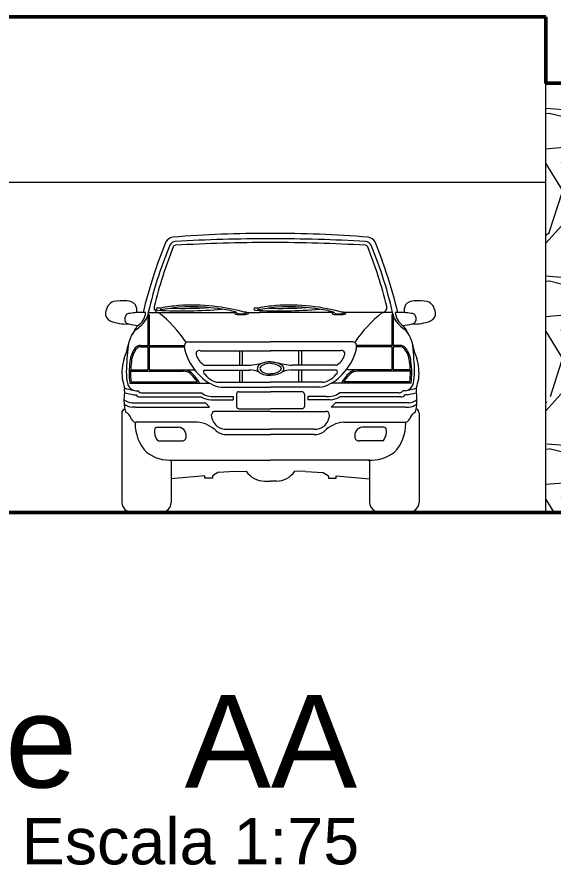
# Model space of a CAD drawing. Header units: millimetres. Extents: x 42 to 552, y 43 to 535.
# Drawn here: x 288.37 to 291.62, y 477.57 to 482.7 of the extents above; entities that cross this region are included whole.
import ezdxf

# ---------------------------------------------------------------- set-up
doc = ezdxf.new("R2010")
doc.units = ezdxf.units.MM
doc.header["$LTSCALE"] = 0.75
doc.header["$MEASUREMENT"] = 0
doc.layers.add('Linhas finas', color=7, linetype='Continuous', lineweight=0)
doc.layers.add('Paredes', color=7, linetype='Continuous', lineweight=50)
doc.layers.add('Textos', color=144, linetype='Continuous')
doc.styles.get("Standard").update_dxf_attribs({"font": 'arial.ttf'})

# ---------------------------------------------------------------- blocks, each defined once
blk = doc.blocks.new('RangerF')
for p, q in [((0.008090107295856797, 1.198309966606057), (0.008090107295856797, 1.010997422196517)), ((0.01115979196583794, 1.209398567460909), (0.5386243045045376, 1.209398567460909)), ((0.01456841177733281, 1.198309966606057), (0.01456841177733281, 1.010997422196517)), ((0.6116152690772196, 1.209398567460905), (0.6838927389275966, 1.209398567460905)), ((1.128576301248984, 1.209398567460905), (0.683892738927625, 1.209398567460905)), ((1.128576301249012, 1.209398567460909), (0.895195266772987, 1.209398567460909)), ((1.48869387273399, 1.209398567460909), (1.201567265821694, 1.209398567460909)), ((1.485285252922495, 1.198309966606057), (1.485285252922466, 1.010997422196517)), ((1.491763557403914, 1.198309966606057), (1.491763557403914, 1.010997422196517)), ((0.2499471811472063, 1.032569921026045), (0.7499268323498995, 1.032569921026045)), ((1.249906483552564, 1.032569921026045), (0.7499268323498711, 1.032569921026045)), ((-0.03617837287546877, 1.010997422196517), (0.228730802253267, 1.010997422196517)), ((-0.03617837287546877, 1.002432602179113), (0.008090107295856797, 1.002432602179113)), ((0.008090107295856797, 1.002432602179113), (0.008090107295856797, 0.8632258297988855)), ((0.01456841177733281, 1.002432602179113), (0.228730802253267, 1.002432602179113)), ((0.01456841177733281, 1.002432602179113), (0.01456841177733281, 0.8632258297988855)), ((0.3260673761849944, 0.9786386841958361), (0.7514766932617931, 0.9786386841958361)), ((0.5620557134506612, 0.9786386841958361), (0.5620557134506328, 0.8913509086667659)), ((0.5793312161459312, 0.9786386841958361), (0.5793312161459312, 0.8913509086667659)), ((1.173786288514776, 0.9786386841958361), (0.748376971438006, 0.9786386841958361)), ((0.9205224485538395, 0.9786386841958361), (0.9205224485538395, 0.8913509086667659)), ((0.9377979512491663, 0.9786386841958361), (0.9377979512491663, 0.8913509086667659)), ((1.536032037575268, 1.010997422196517), (1.271122862446532, 1.010997422196517)), ((1.485285252922466, 1.002432602179113), (1.271122862446532, 1.002432602179113)), ((1.485285252922466, 1.002432602179113), (1.485285252922495, 0.8632258297988855)), ((1.491763557403914, 1.002432602179113), (1.491763557403914, 0.8632258297988855)), ((1.536032037575268, 1.002432602179113), (1.491763557403914, 1.002432602179113)), ((0.3538492795286174, 0.8913509086667659), (0.6187573922489378, 0.8913509086667659)), ((1.146004385171153, 0.8913509086667659), (0.8810962724508329, 0.8913509086667659)), ((-0.09689299436129772, 0.8546610097814806), (0.2223642587349275, 0.8546610097814806)), ((-0.09663110486528126, 0.863225829798882), (0.008090107295856797, 0.863225829798882)), ((0.01456841177733281, 0.863225829798882), (0.2906408968258063, 0.863225829798882)), ((0.3504307693160627, 0.8620813916209258), (0.626838848558009, 0.8620813916209258)), ((0.5620557134506328, 0.8620813916209258), (0.5620557134506328, 0.7882473769422162)), ((0.5793312161459596, 0.8620813916209258), (0.5793312161459312, 0.7882473769422162)), ((1.149422895383765, 0.8620813916209258), (0.8730148161417901, 0.8620813916209258)), ((0.9205224485538395, 0.8620813916209258), (0.9205224485538395, 0.7882473769422162)), ((0.9377979512491663, 0.8620813916209258), (0.9377979512491663, 0.7882473769422162)), ((1.485285252922495, 0.863225829798882), (1.209212767873993, 0.863225829798882)), ((1.596746659061068, 0.8546610097814806), (1.277489405964872, 0.8546610097814806)), ((1.596484769565052, 0.863225829798882), (1.491763557403914, 0.863225829798882)), ((-0.1020412314159671, 0.7823289694317452), (0.3819686386001422, 0.7823289694317452)), ((-0.09436254152291212, 0.790893789449143), (0.3063356307312119, 0.790893789449143)), ((0.4353796311745839, 0.7882473769422198), (0.7499268323498995, 0.7882473769422162)), ((1.064474033525187, 0.7882473769422198), (0.7499268323498995, 0.7882473769422162)), ((1.601894896115738, 0.7823289694317452), (1.117885026099628, 0.7823289694317452)), ((1.594216206222711, 0.790893789449143), (1.193518033968587, 0.790893789449143)), ((-0.06470136486680644, 0.7360916879742092), (-0.05088592521266833, 0.7360916879742092)), ((-0.0264432006709967, 0.7233518872402911), (0.3325456987250561, 0.7233518872402911)), ((0.4518112279880597, 0.7585334095314948), (0.7499268323498711, 0.7585334095314948)), ((0.5590549107843401, 0.7304891631018258), (0.7499268323498995, 0.7304891631018258)), ((1.048042436711768, 0.7585334095314948), (0.7499268323498995, 0.7585334095314948)), ((0.9407987539154306, 0.7304891631018258), (0.7499268323498995, 0.7304891631018258)), ((1.526296865370796, 0.7233518872402911), (1.167307965974771, 0.7233518872402911)), ((1.564555029566634, 0.7360916879742092), (1.550739589912467, 0.7360916879742092)), ((-0.07745409228496669, 0.7115379462320597), (-0.06363865263080015, 0.7115379462320597)), ((-0.03919592808912853, 0.6987981454981451), (0.3303862518588119, 0.6987981454981451)), ((0.3879861865623582, 0.6808724178426111), (0.5237143170898833, 0.6808724178426075)), ((0.4130544756158088, 0.7024449166721496), (0.5237143170898833, 0.7024449166721496)), ((0.5237143170898833, 0.7024449166721496), (0.5237143170898833, 0.6808724178426075)), ((0.5447802107553628, 0.7162144630728235), (0.5447802107553628, 0.6412158810414006)), ((0.9550734539444647, 0.7162144630728235), (0.9550734539444647, 0.6412158810414006)), ((0.9761393476099158, 0.7024449166721496), (0.9761393476099158, 0.6808724178426075)), ((1.08679918908399, 0.7024449166721496), (0.9761393476099158, 0.7024449166721496)), ((1.111867478137412, 0.6808724178426111), (0.9761393476099158, 0.6808724178426075)), ((1.539049592788956, 0.6987981454981451), (1.169467412840959, 0.6987981454981451)), ((1.577307756984766, 0.7115379462320597), (1.563492317330599, 0.7115379462320597)), ((-0.1365837735050945, 0.6247839334851051), (-0.13172709631408, 0.6247839334851051)), ((-0.08837393182989217, 0.6636144208277202), (0.355829386481588, 0.6636144208277202)), ((-0.0674204837289949, 0.6377274201835519), (-0.08837393182989217, 0.6377274201835519)), ((-0.0674204837289949, 0.6377274201835519), (0.3817426507785342, 0.6377274201835519)), ((0.355829386481588, 0.6636144208277202), (0.3817426507785342, 0.6377274201835519)), ((0.5590549107843401, 0.6269411810123948), (0.7499268323498995, 0.6269411810123948)), ((0.9407987539154306, 0.6269411810123948), (0.7499268323498711, 0.6269411810123948)), ((1.144024278218211, 0.6636144208277202), (1.118111013921265, 0.6377274201835519)), ((1.567274148428794, 0.6377274201835519), (1.118111013921265, 0.6377274201835519)), ((1.588227596529663, 0.6636144208277202), (1.144024278218211, 0.6636144208277202)), ((1.567274148428794, 0.6377274201835519), (1.588227596529663, 0.6377274201835519)), ((1.636437438204894, 0.6247839334851051), (1.631580761013907, 0.6247839334851051)), ((-0.1494791451078186, 0.6017241370342177), (-0.1494791451078186, 0.05883283822009844)), ((0.7499268323498995, 0.6118404405257962), (0.41629364307218, 0.6118404405257962)), ((0.7499268323498711, 0.6118404405257962), (1.083560021627619, 0.6118404405257962)), ((1.649332809807618, 0.6017241370342177), (1.649332809807618, 0.05883283822009844)), ((0.3062381620002839, 0.5457639369747831), (-0.06387583131194674, 0.5457639369747831)), ((0.06502716179554113, 0.5164472347546507), (0.1949166634933306, 0.5164472347546507)), ((1.193615502699515, 0.5457639369747831), (1.563729496011774, 0.5457639369747831)), ((1.434826502904258, 0.5164472347546507), (1.30493700120644, 0.5164472347546507)), ((0.485395662152456, 0.5039779594233522), (0.7499268323498711, 0.5039779594233522)), ((0.485395662152456, 0.4717455147292142), (0.7499268323498711, 0.4717455147292142)), ((1.014458002547372, 0.5039779594233522), (0.7499268323498995, 0.5039779594233522)), ((1.014458002547372, 0.4717455147292142), (0.7499268323498995, 0.4717455147292142)), ((0.07186344283886115, 0.4331290238998093), (0.2126910238829964, 0.4331290238998058)), ((1.42799022186091, 0.4331290238998093), (1.287162640816774, 0.4331290238998058)), ((0.1494791451078754, 0.3165447645716917), (0.1494791451078754, 0.2033776086963641)), ((0.149479145107847, 0.3165447645716881), (0.7499268323498711, 0.3165447645716881)), ((1.350374519591952, 0.3165447645716881), (0.7499268323498995, 0.3165447645716881)), ((1.350374519591952, 0.3165447645716917), (1.350374519591952, 0.2033776086963641)), ((0.3530630749043553, 0.2213226969777367), (0.149479145107847, 0.2033776086963641)), ((0.3530630749043553, 0.2063684555734113), (0.3530630749043553, 0.2213226969777367)), ((0.3979712965321482, 0.2063684555734113), (0.3530630749043553, 0.2063684555734113)), ((0.4309039965171735, 0.2422586251170529), (0.3979712965321482, 0.2213226969777367)), ((0.3979712965321482, 0.2213226969777367), (0.3979712965321482, 0.2063684555734113)), ((0.5386837284238482, 0.2482403188711402), (0.4309039965171735, 0.2422586251170529)), ((0.5386837284238482, 0.2482403188711402), (0.6021089842564322, 0.2494225113214412)), ((0.9611699362759794, 0.2482403188711402), (0.8977446804433953, 0.2494225113214412)), ((0.9611699362759794, 0.2482403188711402), (1.068949668182597, 0.2422586251170529)), ((1.068949668182597, 0.2422586251170529), (1.101882368167679, 0.2213226969777367)), ((1.101882368167679, 0.2213226969777367), (1.101882368167679, 0.2063684555734113)), ((1.101882368167679, 0.2063684555734113), (1.146790589795444, 0.2063684555734113)), ((1.146790589795444, 0.2213226969777367), (1.350374519591952, 0.2033776086963641)), ((1.146790589795444, 0.2063684555734113), (1.146790589795444, 0.2213226969777367)), ((0.1494791451078754, 0.2033776086963641), (0.149479145107847, 0.05883283822008778)), ((0.714399763715079, 0.1890195278001201), (0.7499268323498711, 0.1890195278001201)), ((0.7854539009847201, 0.1890195278001201), (0.7499268323498995, 0.1890195278001201)), ((1.350374519591952, 0.2033776086963641), (1.350374519591952, 0.05883283822008778)), ((-0.08977195234882629, 0), (0.08977195234882629, 0)), ((1.589625617048597, 0), (1.410081712350973, 0))]:
    blk.add_line(p, q)
for centre, radius, start, end in [((0.1718414504900068, 1.599804650655678), 0.0679271641638598, 101.8674381649281, 145.459085974817), ((0.7007282163015702, -4.837527001283547), 6.52642300323706, 89.56807890711451, 94.77127007962426), ((0.7213294496699518, -7.309797071253062), 8.966486271286858, 89.81726263098483, 93.50564448091035), ((0.7991254483982289, -4.837527001283547), 6.52642300323706, 85.22872992037574, 90.43192109288552), ((0.7785242150298757, -7.309797071253062), 8.966486271286858, 86.49435551908967, 90.18273736901516), ((1.328012214209792, 1.599804650655678), 0.0679271641638598, 34.54091402518301, 78.13256183507185), ((3.206542193236203, 0.4086448977525592), 3.326295135871252, 158.30394415167, 166.0574846046511), ((2.520708666553247, 0.6305273635692998), 2.57666744954571, 157.4477371524611, 167.6225836931638), ((2.709308754873632, 0.5952990431300194), 2.741894906436431, 158.3151126204384, 166.2574637510654), ((0.1772930897331833, 1.598769789307291), 0.04135865860294832, 95.87890267674487, 151.1180095227616), ((0.1772930897331833, 1.598769789307291), 0.01851913855654192, 95.87890267674487, 151.1180095227616), ((0.7213294496699518, -7.309797071253062), 8.943646751240452, 89.81726263098483, 93.50564448091035), ((0.7785242150298757, -7.309797071253062), 8.943646751240452, 86.49435551908967, 90.18273736901516), ((1.322560574966616, 1.598769789307291), 0.01851913855654192, 28.88199047723847, 84.12109732325513), ((1.322560574966616, 1.598769789307291), 0.04135865860294832, 28.88199047723847, 84.12109732325513), ((-1.209455090173805, 0.5952990431300194), 2.741894906436403, 13.74253624893475, 21.68488737956182), ((-1.020855001853448, 0.6305273635692998), 2.576667449545711, 12.37741630683618, 22.55226284753893), ((-1.706688528536432, 0.4086448977525592), 3.326295135871253, 13.94251539534889, 21.69605584833002), ((-0.1302114621648229, 1.190242602722485), 0.1206029861647114, 149.6322118726014, 170.3809659433905), ((-0.1761482859643024, 1.207722161946521), 0.07259007801008113, 108.74967413284, 143.1921501295941), ((-0.1404682081189321, 0.9586314421973654), 0.3232607980765183, 86.42974351402025, 100.5186398667169), ((-0.1244848706652135, 1.200807343296344), 0.08056430659731413, 44.29536961311661, 87.04950622687852), ((-0.150280099288068, 1.219708976310532), 0.09143994492065409, 353.6508139281615, 24.11601907933052), ((0.07720934212767361, 1.240916973342774), 0.03182612391451398, 169.6006688753294, 262.0260634808332), ((0.06631990772009999, 1.231933048761523), 0.007613768085679243, 97.3990507604713, 262.6009492395149), ((0.2148534282419519, 3.968376453001106), 2.732985845258423, 266.8639424444838, 267.4069544327753), ((0.08758702560777465, 1.232049684061387), 0.005427250547010058, 96.4290946323872, 263.57090536762), ((0.3601386651536416, -0.2983424747601688), 1.559888602049377, 96.15861763025374, 100.0853301510255), ((0.3601386651536416, -0.3091287139313081), 1.559888602049377, 96.15861763025374, 100.0853301510255), ((0.2148534282419519, 3.968376453001106), 2.732985845258423, 268.5906481678525, 273.3895420265877), ((0.2743175718609905, 0.0591320031941045), 1.196192954109384, 73.8327552323049, 93.90798702405347), ((0.2743175718609905, 0.04834576402296165), 1.196192954109384, 78.79903613731172, 93.90798702405347), ((0.6562719044645462, 1.231933048761523), 0.007613768085679243, 97.3990507604713, 262.6009492395149), ((0.8048054249863981, 3.968376453001106), 2.732985845258423, 266.8639424444838, 267.4069544327753), ((0.6775390223522209, 1.232049684061387), 0.005427250547010058, 96.4290946323872, 263.57090536762), ((0.9500906618981162, -0.2983424747601688), 1.559888602049377, 96.15861763025374, 100.0853301510255), ((0.9500906618981162, -0.3091287139313081), 1.559888602049377, 96.15861763025374, 100.0853301510255), ((0.8048054249863981, 3.968376453001106), 2.732985845258423, 268.5906481678525, 273.3895420265877), ((0.8642695686054367, 0.0591320031941045), 1.196192954109384, 73.8327552323049, 93.90798702405347), ((0.8642695686054367, 0.04834576402296165), 1.196192954109384, 78.79903613731172, 93.90798702405347), ((1.422644322572125, 1.240916973342774), 0.03182612391451398, 277.9739365191668, 10.39933112467062), ((1.650133763987867, 1.219708976310532), 0.09143994492065409, 155.8839809206694, 186.3491860718385), ((1.624338535365041, 1.200807343296344), 0.08056430659731413, 92.95049377312147, 135.7046303868834), ((1.640321872818703, 0.9586314421973654), 0.3232607980765183, 79.48136013328309, 93.57025648597973), ((1.676001950664102, 1.207722161946521), 0.07259007801008113, 36.80784987040592, 71.25032586716003), ((1.630065126864622, 1.190242602722485), 0.1206029861647114, 9.619034056609554, 30.3677881273986), ((-0.2018898697505449, 1.203844627149188), 0.04768104376046583, 172.1038966752924, 247.77779626277), ((-0.09797995740885312, 1.170226084210341), 0.03478224261697092, 148.4432704679102, 226.2762280024364), ((-0.1023100987452494, 1.177727952391471), 0.02747797979069425, 90.24646706209387, 157.0800377092862), ((-0.03432106302074089, 0.7508505862434447), 0.4594313278421333, 93.12928128208324, 98.52508902655853), ((-0.1500082000888199, 1.253850221619651), 0.1695293432367019, 302.0953593304417, 335.2357867708606), ((-0.03432106302074089, 0.7508505862434447), 0.4594313278421333, 88.43250005682353, 93.12928128208324), ((-0.1053846287796318, 1.216180236067078), 0.09975018092570472, 300.8274614859428, 356.1023771168297), ((-0.03432106302074089, 0.7508505862434447), 0.4594313278421333, 86.44898534915741, 88.43250005682353), ((0.2148534282419519, 3.953275712015326), 2.732985845258423, 266.8639424444819, 275.0672286198889), ((-0.432001073711973, 0.5738596054675078), 0.81162071236414, 34.08640569245058, 51.54061279325953), ((-0.1264479213961067, -1.125937973678774), 2.431564321533715, 74.03007530192801, 74.90747966334568), ((0.5410172087681246, 1.20626799437758), 0.005725552417893916, 359.3760060381489, 74.41966372382294), ((0.574097215166887, 1.306365809384111), 0.1038284366101686, 254.7244463137975, 288.7011986455402), ((0.8048054249863981, 3.953275712015326), 2.732985845258423, 266.8639424444819, 275.0672286198889), ((0.4635040753483395, -1.125937973678774), 2.431564321533715, 74.03007530192801, 74.90747966334568), ((1.130969205512571, 1.20626799437758), 0.005725552417893916, 359.3760060381489, 74.41966372382294), ((1.164049211911333, 1.306365809384111), 0.1038284366101686, 254.7244463137975, 288.7011986455402), ((1.931854738411772, 0.5738596054675078), 0.81162071236414, 128.4593872067405, 145.9135943075494), ((1.649861864788619, 1.253850221619651), 0.1695293432367019, 204.7642132291394, 237.9046406695583), ((1.534174727720512, 0.7508505862434447), 0.4594313278421333, 91.56749994317647, 93.55101465084256), ((1.605238293479403, 1.216180236067078), 0.09975018092570472, 183.8976228831703, 239.1725385140572), ((1.534174727720512, 0.7508505862434447), 0.4594313278421333, 86.87071871791674, 91.56749994317647), ((1.534174727720512, 0.7508505862434447), 0.4594313278421333, 81.4749109734415, 86.87071871791674), ((1.60216376344502, 1.177727952391471), 0.02747797979069425, 22.91996229071384, 89.75353293790613), ((1.597833622108652, 1.170226084210341), 0.03478224261697092, 313.7237719975636, 31.5567295320898), ((1.701743534450344, 1.203844627149188), 0.04768104376046583, 292.22220373723, 7.89610332470766), ((-0.1241746088394677, 1.391010629506802), 0.2503396713637422, 247.3884559735843, 273.6314180770255), ((-0.02972606990906002, 1.442098422790835), 0.3110185536289263, 252.7374947701793, 255.3630022242623), ((-0.02972606990906002, 1.442098422790835), 0.3110185536289263, 255.3630022242623, 265.8829178748489), ((0.2096423417124242, 0.9260405155621783), 0.3338584489169677, 141.917510184481, 154.0172764144765), ((1.529579734608831, 1.442098422790835), 0.3110185536289263, 274.1170821251511, 284.6369977757377), ((1.290211322987375, 0.9260405155621783), 0.3338584489169677, 25.98272358552349, 38.08248981551903), ((1.624028273539267, 1.391010629506802), 0.2503396713637422, 266.3685819229745, 292.6115440264157), ((1.529579734608831, 1.442098422790835), 0.3110185536289263, 284.6369977757377, 287.2625052298208), ((0.05054536388323072, 0.9900130462192358), 0.163271616259083, 132.5823205855915, 149.7341951848412), ((1.449308300816568, 0.9900130462192358), 0.163271616259083, 30.26580481515885, 47.41767941440849), ((0.05054536388325914, 0.9900130462192678), 0.163271616259083, 149.7341951848412, 173.7593067297226), ((0.2576723749696157, 0.9985969298952355), 0.03484024606640143, 102.810775975885, 140.8076558177695), ((1.242181289730183, 0.9985969298952355), 0.03484024606640143, 39.19234418223048, 77.18922402411505), ((1.44930830081654, 0.9900130462192678), 0.163271616259083, 6.240693270277371, 30.26580481515885), ((-0.4946603218714074, 1.086467226611429), 0.3904009760278965, 336.7720483350787, 350.0230382869477), ((2.045401712878373, 0.7756815795427592), 2.169608763796975, 173.8594030917983, 177.9864236978885), ((0.05054536388323072, 0.9900130462192358), 0.163271616259083, 169.8344241692991, 173.7593067297226), ((0.05671628979462184, 0.8987491601262789), 0.1581925595546197, 142.2794489214858, 174.0661030392291), ((0.05671628979462184, 0.8987491601262789), 0.1496277395372173, 141.1671464960558, 174.0661030392291), ((-0.03807872459390182, 0.9736274350527552), 0.03741827462321864, 87.08888250386819, 144.1668892106756), ((-0.03807872459390182, 0.9736274350527552), 0.02885345460581624, 87.08888250386819, 138.9570540112236), ((0.2966540228493955, 1.002302017349081), 0.06847754348404798, 164.4899852350249, 197.1380953181621), ((0.5411253393714048, 1.06271401993569), 0.3202155429728973, 194.5767312925553, 225.2805171822951), ((0.319676074284331, 0.959223441395423), 0.02044016616821619, 71.77897704682148, 187.5899142195171), ((1.18017759041544, 0.959223441395423), 0.02044016616821619, 352.4100857804829, 108.2210229531785), ((0.9587283253283942, 1.06271401993569), 0.3202155429728973, 314.7194828177049, 345.4232687074446), ((1.203199641850432, 1.002302017349081), 0.06847754348404798, 342.8619046818379, 15.51001476497507), ((1.537932389293701, 0.9736274350527552), 0.03741827462321864, 35.83311078932441, 92.91111749613184), ((1.537932389293701, 0.9736274350527552), 0.02885345460581624, 41.04294598877644, 92.91111749613184), ((1.443137374905149, 0.8987491601262789), 0.1496277395372173, 5.933896960770841, 38.83285350394424), ((1.443137374905149, 0.8987491601262789), 0.1581925595546197, 5.933896960770841, 37.72055107851424), ((1.994513986571235, 1.086467226611429), 0.3904009760278965, 189.9769617130524, 203.2279516649214), ((1.449308300816568, 0.9900130462192358), 0.163271616259083, 6.240693270277371, 10.16557583070086), ((-0.5455480481786026, 0.7756815795427592), 2.169608763796975, 2.013576302111465, 6.140596908201724), ((0.1547191518853879, 0.8427793069181853), 0.3041563656315883, 162.8441484918081, 186.3108792871421), ((0.4212800410152227, 0.9962759669173131), 0.1281847749800112, 198.0662927520032, 232.5545089269844), ((1.078573623684548, 0.9962759669173131), 0.1281847749800112, 307.4454910730156, 341.9337072479968), ((1.34513451281444, 0.8427793069181853), 0.3041563656315883, 353.6891207128579, 17.15585150819191), ((0.4186240480728713, 0.8431842788973967), 0.5242095973514175, 172.1144291303775, 186.6664784590356), ((0.4186240480728713, 0.8431842788973967), 0.515644777334015, 172.1144291303775, 185.8202533395039), ((0.3520177549127652, 0.9043227159758196), 0.01310046820849065, 228.5336086789173, 278.0366229252646), ((0.5939917595095494, 1.328476501210943), 0.4378265869292126, 273.2426628541532, 286.1510088499831), ((0.9058619051902497, 1.328476501210943), 0.4378265869292126, 253.8489911500169, 266.7573371458468), ((1.147835909787005, 0.9043227159758196), 0.01310046820849065, 261.9633770747354, 311.4663913210828), ((1.081229616626928, 0.8431842788973967), 0.515644777334015, 354.1797466604961, 7.885570869622541), ((1.081229616626928, 0.8431842788973967), 0.5242095973514175, 353.3335215409644, 7.885570869622541), ((0.2036160804527753, 0.8515933727887095), 0.3264836189889891, 179.9438005073392, 192.2546875263773), ((0.2214982716645864, 0.782697652590798), 0.07196856752610356, 53.03783486746298, 89.34824431310372), ((0.2214982716645864, 0.782697652590798), 0.08053338754350596, 53.03783486746298, 89.34824431310372), ((0.07596428596008309, 0.6386125262197524), 0.2761531090217721, 33.46570815729467, 47.06035470307332), ((0.07596428596008309, 0.6386125262197524), 0.2847179290391745, 30.31594214035291, 47.06035470307332), ((0.4800436671048089, 0.9729285486905255), 0.2143523053988676, 219.9874254137889, 245.4110560294095), ((0.3588917972558932, 0.8497536263971135), 0.01495201622565003, 124.4633341019822, 245.0736065706922), ((0.4486294661489296, 0.9085772628071389), 0.1202614554567347, 217.0046062470521, 245.070232132501), ((0.6247580871960565, 0.7364349827127938), 0.1259236220600208, 63.11519823844044, 90.94246308952835), ((0.8750955775037426, 0.7364349827127938), 0.1259236220600208, 89.05753691047165, 116.8848017615596), ((1.051224198550898, 0.9085772628071389), 0.1202614554567347, 294.9297678674989, 322.9953937529478), ((1.019809997595019, 0.9729285486905255), 0.2143523053988676, 294.5889439705905, 320.0125745862111), ((1.140961867443906, 0.8497536263971135), 0.01495201622565003, 294.9263934293077, 55.53666589801782), ((1.423889378739716, 0.6386125262197524), 0.2847179290391745, 132.9396452969267, 149.6840578596471), ((1.423889378739716, 0.6386125262197524), 0.2761531090217721, 132.9396452969267, 146.5342918427053), ((1.278355393035213, 0.782697652590798), 0.08053338754350596, 90.6517556868963, 126.962165132537), ((1.278355393035213, 0.782697652590798), 0.07196856752610356, 90.6517556868963, 126.962165132537), ((1.296237584247024, 0.8515933727887095), 0.3264836189889891, 347.7453124736226, 0.05619949266074342), ((135.9992000517672, 33.68944604017764), 140.060881607593, 193.5772268693819, 193.6008277058344), ((-0.05282231877322374, 0.7968865011079345), 0.06428386949886461, 190.9652591532167, 228.3780794011639), ((0.4680635806256248, 0.9145112091424252), 0.156822233556738, 240.5041604365578, 264.0514416727364), ((0.4369875441111901, 0.8613970905860135), 0.07316738337661711, 237.7444938708975, 268.7407771376666), ((1.031790084074174, 0.9145112091424252), 0.156822233556738, 275.9485583272636, 299.4958395634422), ((1.062866120588609, 0.8613970905860135), 0.07316738337661711, 271.2592228623334, 302.2555061291026), ((1.552675983473023, 0.7968865011079345), 0.06428386949886461, 311.6219205988361, 349.0347408467833), ((-134.4993463870675, 33.68944604017764), 140.060881607593, 346.3991722941655, 346.4227731306181), ((0.1584354410485673, 0.6803292453763135), 0.2954311760153823, 171.4258929716709, 190.8369288044046), ((-0.0512293487919635, 0.7398074602005451), 0.08389626487883951, 170.7675715309969, 190.5999966194933), ((-0.05849744980858418, 0.9593380175984407), 0.2194799369633358, 249.8680477349568, 264.1885703072587), ((-0.071250177226716, 0.9347842758562948), 0.2194799369633358, 253.4705640904282, 264.1885703072587), ((-0.04715334704829388, 0.8221898967148533), 0.08786827913249405, 236.6021004402209, 258.4801028117324), ((-0.02649738404329582, 0.7530658734746822), 0.02971403563596467, 214.8375383113246, 270.1044785807708), ((0.3990396902893281, 0.8139421350172995), 0.1123745696608124, 233.7210228028522, 277.1642930034486), ((0.5590549107843401, 0.7162144630728235), 0.014274700029004, 90, 180), ((0.9407987539154306, 0.7162144630728235), 0.014274700029004, 0, 90), ((1.100813974410443, 0.8139421350172995), 0.1123745696608124, 262.8357069965513, 306.2789771971478), ((1.526351048743095, 0.7530658734746822), 0.02971403563596467, 269.8955214192292, 325.1624616886754), ((1.547007011748121, 0.8221898967148533), 0.08786827913249405, 281.5198971882676, 303.3978995597791), ((1.558351114508412, 0.9593380175984407), 0.2194799369633358, 275.8114296927413, 290.1319522650432), ((1.571103841926544, 0.9347842758562948), 0.2194799369633358, 275.8114296927413, 286.5294359095718), ((1.341418223651232, 0.6803292453763135), 0.2954311760153823, 349.1630711955955, 8.574107028329074), ((1.551083013491734, 0.7398074602005451), 0.08389626487883951, 349.4000033805067, 9.232428469003066), ((-0.07573776994252057, 0.7709952698831515), 0.1081217800959137, 235.4916736960133, 263.288520736951), ((-0.05990607446648255, 0.7976361549727038), 0.08786827913249405, 247.5411016259731, 258.4801028117324), ((-0.03925011146142765, 0.7285121317325363), 0.02971403563596467, 214.8375383113246, 270.1044785807708), ((0.4040274942015287, 0.8339217344568155), 0.153887676137009, 241.4099800129437, 264.0165974454913), ((1.095826170498242, 0.8339217344568155), 0.153887676137009, 275.9834025545087, 298.5900199870563), ((1.539103776161227, 0.7285121317325363), 0.02971403563596467, 269.8955214192292, 325.1624616886754), ((1.559759739166253, 0.7976361549727038), 0.08786827913249405, 281.5198971882676, 292.4588983740269), ((1.575591434642348, 0.7709952698831515), 0.1081217800959137, 276.7114792630489, 304.5083263039866), ((-0.1262054355768498, 0.6038446794983585), 0.02337011458410347, 116.3648685302053, 185.2060281903652), ((-0.07573776994252057, 0.7451082692389832), 0.1081217800959137, 236.1697045519222, 263.288520736951), ((0.1584354410485673, 0.6803292453763135), 0.2954311760153823, 190.8369288044046, 194.2663985527908), ((0.5590549107843401, 0.6412158810414006), 0.014274700029004, 180, 270), ((0.9407987539154306, 0.6412158810414006), 0.014274700029004, 270, 0), ((1.575591434642348, 0.7451082692389832), 0.1081217800959137, 276.7114792630489, 303.8302954480778), ((1.341418223651232, 0.6803292453763135), 0.2954311760153823, 345.7336014472092, 349.1630711955955), ((1.626059100276649, 0.6038446794983585), 0.02337011458410347, 354.7939718096348, 63.63513146979466), ((-0.1497109479340111, 0.5549579389009125), 0.05691903880069062, 11.39269796806631, 67.45181841493611), ((-0.06214350124670887, 0.580602405496677), 0.03488151167030979, 204.3844979067574, 272.8466669943892), ((0.4163926708378654, 0.5870029952654328), 0.02483764267316931, 90.22843907274414, 176.2895705808021), ((0.5116282721672007, 0.6060459609723594), 0.1212810157774964, 188.2656065288271, 224.3696749239394), ((0.9882253925325699, 0.6060459609723594), 0.1212810157774964, 315.6303250760606, 351.734393471173), ((1.083460993861934, 0.5870029952654328), 0.02483764267316931, 3.710429419197889, 89.77156092725585), ((1.561997165946536, 0.580602405496677), 0.03488151167030979, 267.1533330056108, 335.6155020932426), ((1.64956461263381, 0.5549579389009125), 0.05691903880069062, 112.5481815850639, 168.6073020319337), ((0.1772240666382174, 0.5357900077732509), 0.2463608730986991, 178.7083602273646, 223.9256869125382), ((0.06597426316074007, 0.4977248025756182), 0.01874637212087615, 92.89592151548347, 177.0459545636014), ((0.1878210799937676, 0.4642110608715271), 0.05271589103057107, 33.3964391542946, 82.2644825831707), ((0.2946712110338296, 0.3690944716045834), 0.1770477177171538, 42.63064728413913, 86.25406160893759), ((0.4796342476256825, 0.5983413538026952), 0.09453911410702061, 234.6459961178602, 273.4938915332073), ((1.020219417074117, 0.5983413538026952), 0.09453911410702061, 266.5061084667927, 305.3540038821398), ((1.205182453665998, 0.3690944716045834), 0.1770477177171538, 93.74593839106242, 137.3693527158609), ((1.312032584706031, 0.4642110608715271), 0.05271589103057107, 97.73551741682928, 146.6035608457054), ((1.433879401539059, 0.4977248025756182), 0.01874637212087615, 2.954045436398624, 87.10407848451653), ((1.32262959806161, 0.5357900077732509), 0.2463608730986991, 316.0743130874617, 1.291639772635441), ((0.131925083914382, 0.4902346484885847), 0.08509349890267555, 174.2967634714197, 215.0845126882067), ((0.1779423168707694, 0.4631782161424844), 0.06170186432306206, 349.7995080388022, 29.14399886962864), ((0.5116282721672007, 0.5738135162782214), 0.1212810157774964, 222.3055461098664, 224.3696749239394), ((0.4796342476256825, 0.56610890910855), 0.09453911410702061, 234.6459961178602, 273.4938915332073), ((1.020219417074117, 0.56610890910855), 0.09453911410702061, 266.5061084667927, 305.3540038821398), ((0.9882253925325699, 0.5738135162782214), 0.1212810157774964, 315.6303250760606, 317.6944538901336), ((1.32191134782903, 0.4631782161424844), 0.06170186432306206, 150.8560011303714, 190.2004919611978), ((1.367928580785417, 0.4902346484885847), 0.08509349890267555, 324.9154873117934, 5.70323652858031), ((0.07664885170979119, 0.4484039110693914), 0.01600694587063694, 206.249840594931, 252.6049547495067), ((0.2147911536941933, 0.4574828094002186), 0.02444416931343508, 265.0713358188263, 347.6418835590732), ((1.285062511005606, 0.4574828094002186), 0.02444416931343508, 192.3581164409268, 274.9286641811737), ((1.423204812990008, 0.4484039110693914), 0.01600694587063694, 287.3950452504934, 333.750159405069), ((0.1414957743415641, 0.5477762374040829), 0.2313692465238854, 232.2304370989148, 274.2049533475494), ((1.358357890358235, 0.5477762374040829), 0.2313692465238854, 265.7950466524506, 307.7695629010851), ((0.7166990674758722, 0.3278712849059389), 0.1388707933625966, 214.3956786303702, 269.0513021632327), ((0.7831545972238985, 0.3278712849059389), 0.1388707933625966, 270.9486978367673, 325.6043213696298), ((-0.08698721834423395, 0.06253980976283202), 0.0626017775198731, 183.394762143697, 267.450453029185), ((0.08698721834420553, 0.06253980976283202), 0.0626017775198731, 272.549546970815, 356.6052378563031), ((1.412866446355565, 0.06253980976283202), 0.0626017775198731, 183.394762143697, 267.450453029185), ((1.586840883044005, 0.06253980976283202), 0.0626017775198731, 272.549546970815, 356.6052378563031)]:
    blk.add_arc(centre, radius, start, end)
for centre, major_axis, ratio, start_param, end_param in [((0.5751197867909354, 1.205443001063017), (0.04166449807711076, 0), 0.1967943060911123, 2.403500915567896, 7.512188379074949), ((1.165071783535353, 1.205443001063017), (0.04166449807710339, 1.843575156424801e-15), 0.1967943060911403, 2.403500915567783, 7.512188379074665), ((0.7571310823044257, 0.8707103850065678), (0.07126145764739385, 0), 0.4540848491258557, 1.67206535362676, 4.611119953552826)]:
    blk.add_ellipse(centre, major_axis=major_axis, ratio=ratio, start_param=start_param, end_param=end_param)
at = {"extrusion": (0, 0, -1)}
blk.add_ellipse((0.7427225823953734, 0.8707103850065678), major_axis=(-0.07126145764739385, 0), ratio=0.4540848491258557, start_param=1.67206535362676, end_param=4.611119953552826, dxfattribs=at)
for points in [[(0.749926832349928, 0.9115847776019237), (0.7406618531952631, 0.9116019231081971), (0.7313995199044996, 0.9108521874813462), (0.7026592557133426, 0.9057879203136281), (0.6856291895225581, 0.8986920522419908), (0.6705021545909347, 0.8799926317446349), (0.6684716912167517, 0.869882769019636), (0.6755228063374261, 0.852939445286502), (0.6831001848578353, 0.8465350745006504), (0.7023232528902668, 0.8366938678782887), (0.7142652775127942, 0.8332412970823313), (0.7345951926674559, 0.8303205794245301), (0.7422619760312443, 0.8298053545717892), (0.749926832349928, 0.8298196972368004)], [(0.7499268323498711, 0.9115847776019237), (0.7591918115045644, 0.9116019231081971), (0.7684541447953279, 0.9108521874813462), (0.7971944089864564, 0.9057879203136281), (0.8142244751772694, 0.8986920522419908), (0.8293515101088929, 0.8799926317446349), (0.8313819734830759, 0.869882769019636), (0.8243308583624014, 0.852939445286502), (0.8167534798419638, 0.8465350745006504), (0.7975304118095323, 0.8366938678782887), (0.7855883871870049, 0.8332412970823313), (0.7652584720323432, 0.8303205794245301), (0.7575916886685832, 0.8298053545717892), (0.7499268323498711, 0.8298196972368004)]]:
    blk.add_open_spline(points, degree=3, knots=[1.570183359731253, 1.570183359731253, 1.570183359731253, 1.570183359731253, 1.940959618752809, 1.940959618752809, 2.789558587820806, 2.789558587820806, 3.328361705341689, 3.328361705341689, 3.867164822862571, 3.867164822862571, 4.405967940383453, 4.405967940383453, 4.713170873694483, 4.713170873694483, 4.713170873694483, 4.713170873694483])

msp = doc.modelspace()

# ---------------------------------------------------------------- hatches: boundary and pattern name
at = {"layer": 'Linhas finas'}
h = msp.add_hatch(dxfattribs=at)
h.set_pattern_fill('GRAVEL', color=256, scale=0.04)
h.set_pattern_definition([(228.0127875, (-809.5406400937445, -767.6714174840374), (-8.128000000638323, -9.143999999432713), [0.136688576, -13.532193455826]), (184.969741, (-809.6320800937447, -767.7730174840374), (12.1919999951762, 1.016000057879169), [0.2345618879999995, -23.22161955740954]), (132.5104471, (-809.8657600937447, -767.7933374840372), (10.160000004291, -11.17599999609838), [0.165392608, -16.37388911764]), (267.273689, (-810.2620000937445, -768.0473374840374), (1.01600000212789, 20.31999999989325), [0.2136018079999995, -21.14657497029514]), (292.83365418, (-810.2721600937446, -768.2606974840373), (-5.080000000425364, 12.19199999982218), [0.2094534799999995, -20.73592309813754]), (357.2736889999999, (-810.1908800937447, -768.4537374840372), (-20.31999999989325, 1.016000002127891), [0.2136018079999995, -21.14657497029514]), (37.69424047, (-809.9775200937447, -768.4638974840373), (-13.20799999941436, -10.16000000076017), [0.282477464, -27.9652461256988]), (72.25532837, (-809.7540000937447, -768.2911774840372), (7.112000001911716, 22.35199999939154), [0.266687808, -26.402102640762]), (121.42956562, (-809.6727200937446, -768.0371774840373), (-8.128000001153248, 13.20799999929041), [0.2143252, -21.21821827948481]), (175.2363583, (-809.7844800937446, -767.8542974840373), (11.17599999983981, -1.016000001755702), [0.2446853119999995, -11.98957477999997]), (222.3974378, (-810.0283200937447, -767.8339774840374), (-12.19199999960986, -11.1760000004256), [0.316431168, -31.3267090048708]), (138.81407483, (-809.2561600937447, -768.0574974840374), (-7.111999999573404, 6.096000000495673), [0.108001816, -10.6922263297376]), (171.4692344, (-809.3374400937446, -767.9863774840373), (13.20800000035586, -2.031999997694937), [0.205472792, -20.341855598816]), (225, (-809.5406400937445, -767.9558974840372), (-1.4210854715202e-16, -1.016000000000096), [0.143683736, -1.2931572433712]), (203.19859051, (-809.6117600937446, -767.8339774840374), (5.080000000138436, 2.031999999643733), [0.07737652799999975, -7.660248947557583]), (291.80140949, (-809.6828800937446, -767.8644574840373), (-1.016000000212598, 3.047999999929149), [0.109426248, -5.361901196]), (30.96375653, (-809.6422400937447, -767.9660574840373), (3.048000000074553, 2.03199999988845), [0.1777278639999995, -5.746519261163985]), (161.56505118, (-809.4898400937445, -767.8746174840373), (2.032000000053033, -1.015999999893501), [0.128514856, -3.0843592467312]), (16.389540334, (-810.2721600937446, -767.8644574840373), (10.16000000000006, 3.048000000000097), [0.1800352, -17.8235306690156]), (70.34617594, (-810.0994400937445, -767.8136574840373), (-4.064000000371726, -11.17599999986816), [0.151039576, -14.95288627128]), (293.19859051, (-809.4898400937445, -767.6714174840374), (-2.031999999645305, 5.080000000142114), [0.1547520399999995, -7.582873435557583]), (343.6104596700001, (-809.4288800937445, -767.8136574840373), (-10.16000000021292, 3.047999999289144), [0.1800351999999995, -17.82353066901594]), (339.44395478, (-810.2721600937446, -768.4943774840374), (-5.079999999999945, 2.032000000000084), [0.1736140799999995, -8.50709372524237]), (294.7751406, (-810.1096000937446, -768.5553374840374), (-5.080000006046772, 11.1759999972509), [0.145468848, -14.401437352288]), (66.80140949, (-809.4796800937447, -768.6874174840373), (2.031999999680919, 5.080000000127721), [0.15475204, -7.582873435557599]), (17.35402464, (-809.4187200937447, -768.5451774840374), (-13.20799999973721, -4.064000000852985), [0.1703130960000001, -16.86095039208]), (69.44395478, (-809.9775200937447, -768.6874174840373), (-2.032000000035384, -5.079999999985853), [0.08680703999999999, -8.593900765242402]), (101.309932474, (-809.5406400937445, -768.6874174840373), (-1.01600000000016, 4.064000000000147), [0.05180584, -5.128797985810401]), (165.963756532, (-809.5508000937446, -768.6366174840373), (3.047999999999805, -1.015999999999946), [0.20945348, -3.9796218356276]), (186.00900596, (-809.7540000937447, -768.5858174840373), (10.15999999994615, 1.016000000531741), [0.1941067999999995, -19.21654594533474]), (303.69006753, (-809.6422400937447, -768.0574974840374), (-1.016000000141188, 2.031999999929481), [0.146529552, -3.516710543872]), (353.15722659, (-809.5609600937446, -768.1794174840372), (17.27200000010627, -2.031999999095758), [0.255822704, -25.3264036260124]), (60.9453959, (-809.3069600937447, -768.2098974840374), (-4.064000000111874, -7.111999999936102), [0.104603296, -10.355756927244]), (90, (-809.2561600937447, -768.1184574840372), (-1.016, 1.016), [0.06096, -0.9550399999999999]), (120.25643716, (-809.7743200937446, -768.5553374840374), (4.063999999502866, -7.112000000283919), [0.141146784, -13.97357630928]), (48.01278749999999, (-809.8454400937446, -768.4334174840374), (8.128000000670136, 9.143999999404082), [0.273377151999999, -13.39550487982597]), (0, (-809.6625600937446, -768.2302174840372), (1.016, 1.016), [0.26416, -0.75184]), (325.3048465, (-809.3984000937446, -768.2302174840372), (10.16000000384861, -7.111999994501831), [0.160643824, -15.903726689656]), (254.0546040999999, (-809.2663200937445, -768.3216574840374), (-1.015999999929023, -4.064000000017899), [0.147931632, -7.248660015508801]), (207.64597536, (-809.3069600937447, -768.4638974840373), (-19.30400000070934, -10.1599999986523), [0.2408580399999995, -23.84498576917514]), (175.42607874, (-809.5203200937447, -768.5756574840373), (-13.20799999999953, 1.015999999999791), [0.254811784, -25.226338582496])])
h.paths.add_polyline_path([(285.8803789149882, 482.1510886521987), (285.6341661003303, 482.1510886521987), (285.6341661003307, 479.9812150498812), (285.6473926325006, 479.9747708349786), (285.6442669016982, 479.9639277344231), (285.6341661003307, 479.9555117266718), (285.6341661003307, 479.9483766084595), (285.6356879862496, 479.9463198019011), (285.6341661003307, 479.9397694597489), (285.6341661003307, 479.8653409450087), (285.642322823309, 479.8672053971163), (285.6558023775205, 479.8643495147211), (285.6703300580088, 479.8547725677781), (285.668035143808, 479.8472873558043), (285.6454426603431, 479.8457303762977), (285.6562335590172, 479.8374243978062), (285.6684711621908, 479.8105365533099), (285.6610623564499, 479.7914414496626), (285.6365985138859, 479.8010886521988), (285.6341661003307, 479.8010886521988), (285.6341661003307, 479.7010886521988), (285.8803789149885, 479.7010886521988)])
h.paths.add_polyline_path([(291.8223221612398, 482.1510886521987), (291.5761093465819, 482.1510886521987), (291.5761093465819, 479.7010886521991), (291.8223221612398, 479.7010886521991)])
h.paths.add_polyline_path([(294.8231209975145, 482.1510886521987), (294.5769081828566, 482.1510886521987), (294.5769081828566, 479.7010886521991), (294.8231209975145, 479.7010886521991)])

# ---------------------------------------------------------------- linework, layer by layer
at = {"layer": 'Linhas finas', "lineweight": 20}
msp.add_line((291.5761093465819, 479.7010886521988), (291.5761093465819, 482.7010886521987), dxfattribs=at)
at = {"layer": 'Linhas finas'}
msp.add_line((285.8803789149885, 481.7010886521988), (291.5761093465821, 481.7010886521988), dxfattribs=at)
at = {"layer": 'Paredes'}
for p, q in [((285.7772312564534, 482.7010886521985), (291.5761093465818, 482.7010886521985)), ((281.7072312564553, 479.7010886521991), (299.6272312564533, 479.7010886521991))]:
    msp.add_line(p, q, dxfattribs=at)
msp.add_lwpolyline([(291.5761093465818, 482.7010886521985), (291.5761093465818, 482.3010886521986), (291.8223221612396, 482.3010886521986), (291.8223221612396, 482.7010886521985)], dxfattribs=at)

# ---------------------------------------------------------------- block references
at = {"layer": 'Linhas finas'}
msp.add_blockref('RangerF', (289.1585849454787, 479.7010886521988), dxfattribs=at)

# ---------------------------------------------------------------- texts
at = {"layer": 'Textos'}
for s, height, p in [('Corte   AA', 0.56, (286.824676666327, 478.0349379703047)), ('Escala 1:75', 0.28, (288.4020070294032, 477.5694882948182))]:
    msp.add_text(s, height=height, dxfattribs=at).set_placement(p)

doc.saveas('drawing.dxf')
